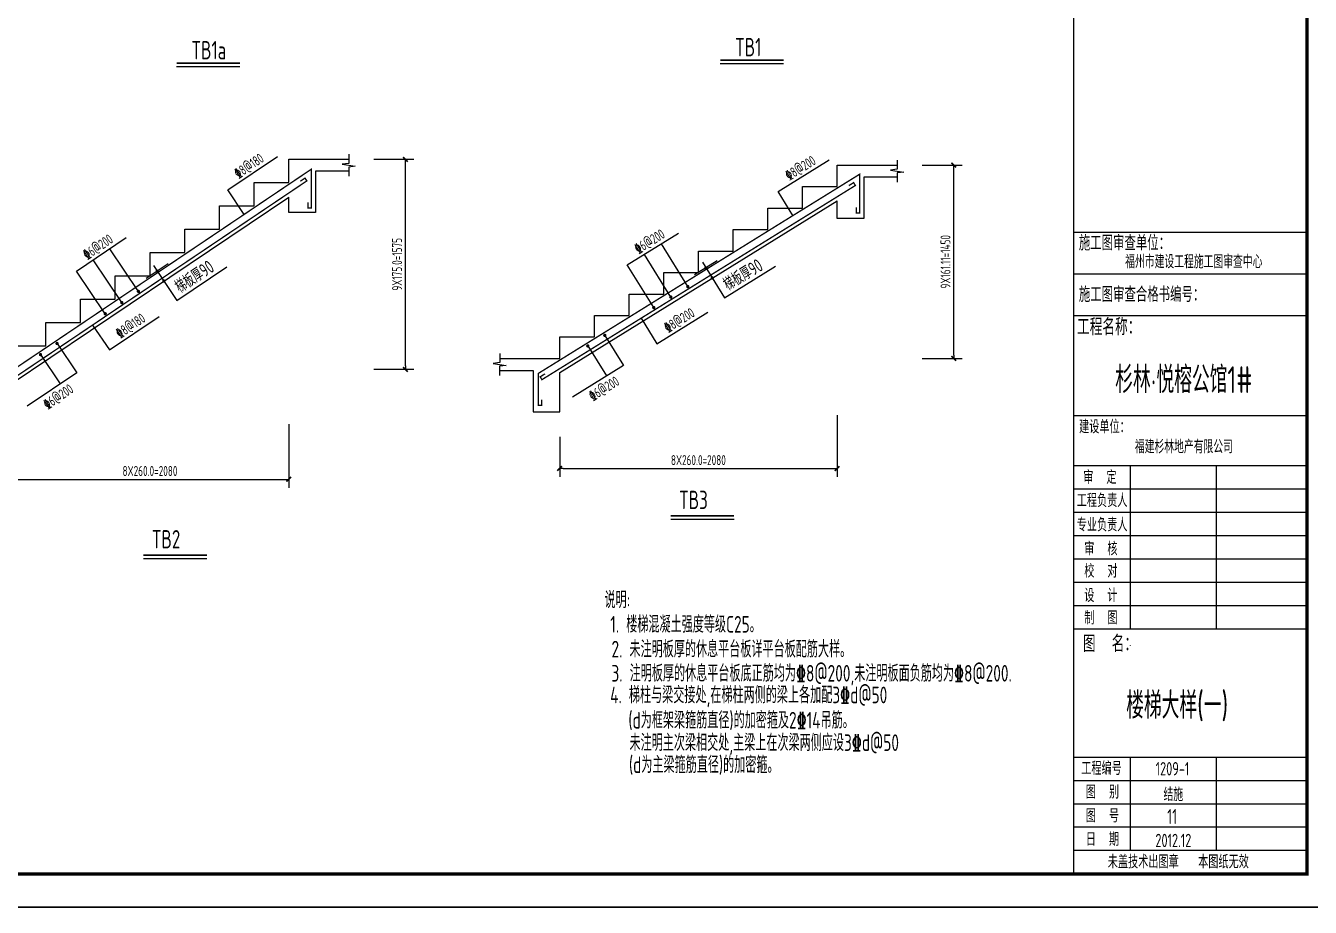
# Model space of a CAD drawing. Extents: x 580289 to 1106878, y -144605 to 78052.
# Drawn here: x 798485 to 837009, y -144391 to -117945 of the extents above; entities that cross this region are included whole.
import ezdxf
from ezdxf.enums import TextEntityAlignment as Align

# ---------------------------------------------------------------- set-up
doc = ezdxf.new("R2010")
doc.units = 0
doc.header["$LTSCALE"] = 100
doc.layers.get('0').update_dxf_attribs({"linetype": 'CONTINUOUS'})
doc.layers.get('Defpoints').update_dxf_attribs({"linetype": 'CONTINUOUS'})
for name, color, linetype in [('STAIR', 2, 'CONTINUOUS'), ('TEXT', 2, 'CONTINUOUS'), ('T图框', 7, 'CONTINUOUS'), ('图框', 254, 'CONTINUOUS')]:
    doc.layers.add(name, color=color, linetype=linetype)
doc.styles.add('HZ', font='tssdeng.shx', dxfattribs={"width": 0.7, "bigfont": 'tssdchn.shx'})
doc.styles.add('HZTXT2', font='tssdeng.shx', dxfattribs={"width": 0.7, "bigfont": 'tssdchn.shx'})
doc.styles.get("Standard").update_dxf_attribs({"font": 'tssdeng.shx', "width": 0.7, "bigfont": 'tssdchn.shx'})
doc.styles.add('TSSD_Dimension', font='Tssdeng.shx', dxfattribs={"width": 0.7, "bigfont": 'tssdchn.shx'})
doc.dimstyles.new('TSSD_100_100$0', dxfattribs={"dimtxt": 300, "dimasz": 100, "dimexe": 250, "dimexo": 250, "dimgap": 100, "dimtad": 1, "dimdec": 0, "dimzin": 0, "dimdsep": 46, "dimtxsty": 'TSSD_Dimension', "dimblk": '_TSDBK', "dimblk1": '_TSDBK', "dimblk2": '_TSDBK', "dimsah": 1, "dimcen": 0, "dimclrt": 7, "dimadec": 0, "dimazin": 0, "dimtfac": 1, "dimtdec": 0, "dimtix": 1, "dimtmove": 2, "dimatfit": 3, "dimldrblk": '_TSDBK', "dimfxl": 1, "dimtolj": 1, "dimtzin": 0, "dimarcsym": 0})

# ---------------------------------------------------------------- blocks, each defined once
blk = doc.blocks.new('A$C72C84CBD')
at = {"layer": '图框', "color": 0}
for p, q in [((76100, 1000), (76100, 58400)), ((76100, 20254), (83100, 20254)), ((76100, 19004), (83100, 19004)), ((76100, 17754), (83100, 17754)), ((76100, 14754), (83100, 14754)), ((76100, 13254), (83100, 13254)), ((77791, 13254), (77791, 8354)), ((80377, 13254), (80377, 8354)), ((76100, 12554), (83100, 12554)), ((76100, 11854), (83100, 11854)), ((76100, 11154), (83100, 11154)), ((76100, 10454), (83100, 10454)), ((76100, 9754), (83100, 9754)), ((76100, 9054), (83100, 9054)), ((76100, 8354), (83100, 8354)), ((77791, 7859), (77791, 7854)), ((76100, 4500), (83100, 4500)), ((77791, 4500), (77791, 1700)), ((80377, 4500), (80377, 1700)), ((76100, 3800), (83100, 3800)), ((76100, 3100), (83100, 3100)), ((83100, 3459), (83100, 2400)), ((83100, 2400), (76100, 2400)), ((83100, 1700), (76100, 1700))]:
    blk.add_line(p, q, dxfattribs=at)
for points in [[(0, 0), (0, 59400), (84100, 59400), (84100, 0)], [(0, 0), (84100, 0), (84100, 59400), (0, 59400)]]:
    blk.add_lwpolyline(points, close=True, dxfattribs=at)
at = {"layer": '图框', "color": 0, "const_width": 100}
blk.add_lwpolyline([(2500, 1000), (83100, 1000), (83100, 58400), (2500, 58400)], close=True, dxfattribs=at)
at = {"layer": '图框', "color": 0, "style": 'HZTXT2', "width": 0.8}
for s, height, p in [('施工图审查单位：', 450, (77622, 19953)), ('施工图审查合格书编号：', 450, (78136, 18409)), ('工程名称：', 500, (77151, 17437)), ('建设单位：', 400, (77022, 14436)), ('审  定', 400, (76886, 12921)), ('工程负责人', 400, (76952, 12224)), ('专业负责人', 400, (76952, 11495)), ('审  核', 400, (76915, 10777)), ('校  对', 400, (76916, 10109)), ('设  计', 400, (76915, 9376)), ('制  图', 400, (76915, 8703)), ('图  名：', 500, (77188, 7934)), ('工程编号', 400, (76935, 4192)), ('图  别', 400, (76963, 3475)), ('图  号', 400, (76963, 2758)), ('日  期', 400, (76963, 2058)), ('未盖技术出图章   本图纸无效', 400, (79237, 1389))]:
    blk.add_text(s, height=height, dxfattribs=at).set_placement(p, align=Align.MIDDLE)
blk = doc.blocks.new('图框')
at = {"layer": 'T图框', "color": 4}
blk.add_blockref('A$C72C84CBD', (602717, 102744), dxfattribs=at)
at = {"layer": 'T图框', "color": 1, "linetype": 'ByBlock', "style": 'HZ', "width": 0.7}
for s, p in [('福州市建设工程施工图审查中心', (682420, 122134)), ('福建杉林地产有限公司', (682122, 116580))]:
    blk.add_text(s, height=400, dxfattribs=at).set_placement(p, align=Align.MIDDLE)
at = {"layer": 'T图框', "linetype": 'ByBlock', "style": 'HZ', "width": 0.7}
for s, p in [('1209-1', (681780, 106900)), ('结施', (681805, 106149)), ('2012.12', (681805, 104749))]:
    blk.add_text(s, height=400, dxfattribs=at).set_placement(p, align=Align.MIDDLE)
blk = doc.blocks.new('_TSDBK')
blk.add_line((-1, 0), (0, 0))
at = {"const_width": 0.5}
blk.add_lwpolyline([(-0.7, -0.7), (0.7, 0.7)], dxfattribs=at)
blk = doc.blocks.new('*D1223')
at = {"layer": 'Defpoints', "color": 0}
for p in [(808673, -121953), (809873, -121953), (808673, -128253)]:
    blk.add_point(p, dxfattribs=at)
at = {"layer": 'STAIR', "color": 0, "lineweight": -2}
for p, q in [((808923, -121953), (810123, -121953)), ((809873, -128153), (809873, -122053)), ((808923, -128253), (810123, -128253))]:
    blk.add_line(p, q, dxfattribs=at)
at = {"layer": 'STAIR', "color": 0, "lineweight": -2, "xscale": 100, "yscale": 100, "zscale": 100}
for p, rotation in [((809873, -121953), 90), ((809873, -128253), 270)]:
    blk.add_blockref('_TSDBK', p, dxfattribs=dict(at, rotation=rotation))
at = {"layer": 'STAIR', "color": 7, "insert": (809623, -125103), "char_height": 300, "attachment_point": 5, "rotation": 90, "style": 'TSSD_Dimension'}
blk.add_mtext('\\A1;9X175.0=1575', dxfattribs=at)
blk = doc.blocks.new('*D1224')
at = {"layer": 'Defpoints', "color": 0}
for p in [(806373, -129653), (798053, -130353), (806373, -131553)]:
    blk.add_point(p, dxfattribs=at)
at = {"layer": 'STAIR', "color": 0, "lineweight": -2}
for p, q in [((806373, -129903), (806373, -131803)), ((798053, -130603), (798053, -131803)), ((798153, -131553), (806273, -131553))]:
    blk.add_line(p, q, dxfattribs=at)
at = {"layer": 'STAIR', "color": 0, "lineweight": -2, "xscale": 100, "yscale": 100, "zscale": 100, "rotation": 180}
blk.add_blockref('_TSDBK', (798053, -131553), dxfattribs=at)
at = {"layer": 'STAIR', "color": 0, "lineweight": -2, "xscale": 100, "yscale": 100, "zscale": 100}
blk.add_blockref('_TSDBK', (806373, -131553), dxfattribs=at)
at = {"layer": 'STAIR', "color": 7, "insert": (802213, -131303), "char_height": 300, "attachment_point": 5, "style": 'TSSD_Dimension'}
blk.add_mtext('\\A1;8X260.0=2080', dxfattribs=at)
blk = doc.blocks.new('*D1225')
at = {"layer": 'Defpoints', "color": 0}
for p in [(825119, -122127), (826319, -122127), (825119, -127927)]:
    blk.add_point(p, dxfattribs=at)
at = {"layer": 'STAIR', "color": 0, "lineweight": -2}
for p, q in [((825369, -122127), (826569, -122127)), ((826319, -127827), (826319, -122227)), ((825369, -127927), (826569, -127927))]:
    blk.add_line(p, q, dxfattribs=at)
at = {"layer": 'STAIR', "color": 0, "lineweight": -2, "xscale": 100, "yscale": 100, "zscale": 100}
for p, rotation in [((826319, -122127), 90), ((826319, -127927), 270)]:
    blk.add_blockref('_TSDBK', p, dxfattribs=dict(at, rotation=rotation))
at = {"layer": 'STAIR', "color": 7, "insert": (826069, -125027), "char_height": 300, "attachment_point": 5, "rotation": 90, "style": 'TSSD_Dimension'}
blk.add_mtext('\\A1;9X161.11=1450', dxfattribs=at)
blk = doc.blocks.new('*D1226')
at = {"layer": 'Defpoints', "color": 0}
for p in [(822819, -129383), (814499, -130027), (822819, -131227)]:
    blk.add_point(p, dxfattribs=at)
at = {"layer": 'STAIR', "color": 0, "lineweight": -2}
for p, q in [((822819, -129633), (822819, -131477)), ((814499, -130277), (814499, -131477)), ((814599, -131227), (822719, -131227))]:
    blk.add_line(p, q, dxfattribs=at)
at = {"layer": 'STAIR', "color": 0, "lineweight": -2, "xscale": 100, "yscale": 100, "zscale": 100, "rotation": 180}
blk.add_blockref('_TSDBK', (814499, -131227), dxfattribs=at)
at = {"layer": 'STAIR', "color": 0, "lineweight": -2, "xscale": 100, "yscale": 100, "zscale": 100}
blk.add_blockref('_TSDBK', (822819, -131227), dxfattribs=at)
at = {"layer": 'STAIR', "color": 7, "insert": (818659, -130977), "char_height": 300, "attachment_point": 5, "style": 'TSSD_Dimension'}
blk.add_mtext('\\A1;8X260.0=2080', dxfattribs=at)

msp = doc.modelspace()

# ---------------------------------------------------------------- linework, layer by layer
at = {"layer": 'STAIR', "color": 4}
for p, q in [((803009.2, -119174.1), (804909.2, -119174.1)), ((819313.4, -119082.8), (821213.4, -119082.8)), ((817830, -132744.1), (819730, -132744.1)), ((802018, -133925), (803918, -133925))]:
    msp.add_line(p, q, dxfattribs=at)
at = {"layer": 'STAIR'}
for p, q in [((806373.4, -122652.7), (806373.4, -121952.7)), ((806373.4, -121952.7), (808173.4, -121952.7)), ((808173.4, -122312.7), (807173.4, -122312.7)), ((807173.4, -122312.7), (807173.4, -123552.7)), ((822819.5, -122771.7), (822819.5, -122127.3)), ((822819.5, -122127.3), (824619.5, -122127.3)), ((824619.5, -122487.3), (823619.5, -122487.3)), ((823619.5, -122487.3), (823619.5, -123727.3)), ((805333.4, -123352.7), (805333.4, -122652.7)), ((805333.4, -122652.7), (806373.4, -122652.7)), ((821779.5, -123416.2), (821779.5, -122771.7)), ((821779.5, -122771.7), (822819.5, -122771.7)), ((798053.4, -128686.6), (806373.4, -123086.6)), ((806373.4, -123552.7), (806373.4, -123086.6)), ((814499.5, -128350.7), (822819.5, -123195.2)), ((822819.5, -123727.3), (822819.5, -123195.2)), ((804293.4, -124052.7), (804293.4, -123352.7)), ((804293.4, -123352.7), (805333.4, -123352.7)), ((807173.4, -123552.7), (806373.4, -123552.7)), ((820739.5, -124060.6), (820739.5, -123416.2)), ((820739.5, -123416.2), (821779.5, -123416.2)), ((823619.5, -123727.3), (822819.5, -123727.3)), ((803253.4, -124752.7), (803253.4, -124052.7)), ((803253.4, -124052.7), (804293.4, -124052.7)), ((819699.5, -124705), (819699.5, -124060.6)), ((819699.5, -124060.6), (820739.5, -124060.6)), ((801866, -125915.5), (801005.7, -124637.4)), ((802213.4, -125452.7), (802213.4, -124752.7)), ((802213.4, -124752.7), (803253.4, -124752.7)), ((817831.9, -126085.8), (817037.7, -124804.1)), ((818342, -125769.7), (817547.8, -124488.1)), ((818659.5, -125349.5), (818659.5, -124705)), ((818659.5, -124705), (819699.5, -124705)), ((801368.2, -126250.6), (800507.9, -124972.4)), ((802760.2, -125084.6), (802096.5, -125531.3)), ((819225.9, -124998.5), (818545.8, -125419.9)), ((801173.4, -126152.7), (801173.4, -125452.7)), ((801173.4, -125452.7), (802213.4, -125452.7)), ((817619.5, -125993.9), (817619.5, -125349.5)), ((817619.5, -125349.5), (818659.5, -125349.5)), ((800133.4, -126852.7), (800133.4, -126152.7)), ((800133.4, -126152.7), (801173.4, -126152.7)), ((816579.5, -126638.4), (816579.5, -125993.9)), ((816579.5, -125993.9), (817619.5, -125993.9)), ((815539.5, -127282.8), (815539.5, -126638.4)), ((815539.5, -126638.4), (816579.5, -126638.4)), ((799093.4, -127552.7), (799093.4, -126852.7)), ((799093.4, -126852.7), (800133.4, -126852.7)), ((814499.5, -127927.2), (814499.5, -127282.8)), ((814499.5, -127282.8), (815539.5, -127282.8)), ((798053.4, -127552.7), (799093.4, -127552.7)), ((798929.5, -127812.5), (799521.4, -128691.8)), ((815342.2, -127550.9), (815900.5, -128452)), ((812699.5, -127927.2), (814499.5, -127927.2)), ((812699.5, -128287.2), (813699.5, -128287.2)), ((813699.5, -128287.2), (813699.5, -129527.2)), ((814499.5, -129527.2), (814499.5, -128350.7)), ((813699.5, -129527.2), (814499.5, -129527.2))]:
    msp.add_line(p, q, dxfattribs=at)
at = {"layer": 'STAIR', "color": 4, "const_width": 50}
for points in [[(819313.4, -118982.8), (821213.4, -118982.8)], [(803009.2, -119074.1), (804909.2, -119074.1)], [(817830, -132644.1), (819730, -132644.1)], [(802018, -133825), (803918, -133825)]]:
    msp.add_lwpolyline(points, dxfattribs=at)
at = {"layer": 'STAIR'}
for points in [[(805038.9, -123604.6), (804547.1, -122874), (806040.4, -121868.9)], [(808173.4, -121802.7), (808173.4, -122075.7), (807975, -122100.7), (808370, -122163.3), (808171.6, -122188.4), (808171.6, -122461.4)], [(821495.4, -123639.8), (821048.9, -122919.1), (822578.9, -121971)], [(824619.5, -121977.3), (824619.5, -122250.3), (824421, -122275.3), (824816.1, -122337.9), (824617.7, -122363), (824617.7, -122636)], [(800870.5, -126585.6), (800010.2, -125307.4), (801503.4, -124302.3)], [(817321.9, -126401.8), (816527.7, -125120.1), (818057.8, -124172)], [(802316.7, -125142), (803020.2, -126187.3), (804513.5, -125182.2)], [(818780.5, -125039.2), (819444.2, -126110.2), (820974.2, -125162.1)], [(800493.5, -126923.6), (800996.1, -127670.3), (802489.3, -126665.2)], [(816942.8, -126719.1), (817416.9, -127484.1), (818946.9, -126536)], [(799427.2, -127477.4), (800019.1, -128356.8), (798525.8, -129361.9)], [(815852.2, -127234.9), (816410.5, -128135.9), (814880.5, -129084)], [(812699.5, -127777.2), (812699.5, -128050.2), (812501, -128075.3), (812896.1, -128137.9), (812697.7, -128162.9), (812697.7, -128435.9)]]:
    msp.add_lwpolyline(points, dxfattribs=at)
at = {"layer": 'STAIR', "color": 2, "const_width": 40}
for points in [[(806947.5, -123242.6), (806947.5, -123412.6), (807047.5, -123412.6), (807047.5, -122252.6), (804536.7, -123942.6), (799880.3, -127076), (797409.7, -128738.9), (797409.7, -129698.9), (797509.7, -129698.9), (797509.7, -129528.9)], [(823396.8, -123389.6), (823396.8, -123559.6), (823496.8, -123559.6), (823496.8, -122399.6), (820995.1, -123949.8), (816320.1, -126850.9), (813856.3, -128377.5), (813856.3, -129337.5), (813956.3, -129337.5), (813956.3, -129167.5)]]:
    msp.add_lwpolyline(points, dxfattribs=at)
at = {"layer": 'STAIR', "const_width": 40}
for points in [[(797602.7, -128748.8), (797461.7, -128843.8), (797517.5, -128926.7), (806917.5, -122599.8), (806861.7, -122516.8), (806720.7, -122611.8)], [(814058.6, -128388.6), (813914.1, -128478.2), (813966.8, -128563.2), (823366.8, -122738.4), (823314.1, -122653.4), (823169.6, -122743)]]:
    msp.add_lwpolyline(points, dxfattribs=at)
at = {"layer": 'STAIR', "const_width": 50}
for points in [[(818860.8, -125209.2, 1), (818910.8, -125209.2, 1)], [(802403.4, -125308, 1), (802453.4, -125308, 1)], [(802604.4, -125606.6, 1), (802654.4, -125606.6, 1)], [(819050.5, -125515.2, 1), (819100.5, -125515.2, 1)], [(801841, -125915.5, 1), (801891, -125915.5, 1)], [(818317, -125769.7, 1), (818367, -125769.7, 1)], [(801343.2, -126250.6, 1), (801393.2, -126250.6, 1)], [(817296.9, -126401.8, 1), (817346.9, -126401.8, 1)], [(817806.9, -126085.8, 1), (817856.9, -126085.8, 1)], [(800845.5, -126585.6, 1), (800895.5, -126585.6, 1)], [(799402.2, -127477.4, 1), (799452.2, -127477.4, 1)], [(815317.2, -127550.9, 1), (815367.2, -127550.9, 1)], [(815827.2, -127234.9, 1), (815877.2, -127234.9, 1)], [(798904.5, -127812.5, 1), (798954.5, -127812.5, 1)]]:
    msp.add_lwpolyline(points, format="xyb", close=True, dxfattribs=at)

# ---------------------------------------------------------------- block references
at = {"layer": 'T图框'}
msp.add_blockref('图框', (151096.5, -247134.4), dxfattribs=at)

# ---------------------------------------------------------------- texts
at = {"color": 4, "width": 0.7}
msp.add_text('杉林·悦榕公馆1#', height=800, dxfattribs=at).set_placement((833214.7, -128519.6), align=Align.MIDDLE)
at = {"layer": 'STAIR', "color": 4, "width": 0.7}
for s, p in [('TB1a', (803455.1, -118954.7)), ('TB1', (819759.4, -118863.4)), ('TB3', (818080, -132444.1)), ('TB2', (802268, -133625))]:
    msp.add_text(s, height=550, dxfattribs=at).set_placement(p)
at = {"layer": 'STAIR', "width": 0.7}
for s, height, rotation, p in [('\x848@180', 300, 33.94359, (804864.6, -122539.8)), ('\x848@200', 300, 31.78458, (821378.7, -122597.1)), ('\x846@200', 300, 33.94359, (800327.6, -124973.2)), ('\x846@200', 300, 31.78458, (816857.6, -124798.1)), ('梯板厚90', 400, 33.94359, (803130.3, -125992.7)), ('梯板厚90', 400, 31.78458, (819561.5, -125919.9)), ('\x848@180', 300, 33.94359, (801313.6, -127336.1)), ('\x848@200', 300, 31.78458, (817746.7, -127162.1)), ('\x846@200', 300, 31.78458, (815489.5, -129212.5)), ('\x846@200', 300, 33.94359, (799139.3, -129467.3))]:
    msp.add_text(s, height=height, rotation=rotation, dxfattribs=at).set_placement(p)
at = {"layer": 'TEXT', "width": 0.7}
for s, height, p in [('说明:', 500, (815842.7, -135418.4)), ('1. 楼梯混凝土强度等级C25。', 500, (816017.5, -136152.6)), ('2. 未注明板厚的休息平台板详平台板配筋大样。', 500, (816053, -136896.7)), ('3. 注明板厚的休息平台板底正筋均为\x848@200,未注明板面负筋均为\x848@200.', 500, (816051.7, -137620.5, 2763.3)), ('4. 梯柱与梁交接处,在梯柱两侧的梁上各加配3\x84d@50', 500, (816013.9, -138271.1, 2072.5)), ('(d为框架梁箍筋直径)的加密箍及2\x8414吊筋。', 500, (816558.9, -139028.2, 2072.5)), ('未注明主次梁相交处,主梁上在次梁两侧应设3\x84d@50', 500, (816593.7, -139701.9, 2072.5)), ('(d为主梁箍筋直径)的加密箍。', 500, (816577, -140364.8, 2072.5)), ('11', 450, (832715.8, -141892))]:
    msp.add_text(s, height=height, dxfattribs=at).set_placement(p)
at = {"layer": 'TEXT', "text_generation_flag": 6, "width": 0.7}
msp.add_text('楼梯大样(一)', height=800, rotation=180, dxfattribs=at).set_placement((831487.6, -138731.8))

# ---------------------------------------------------------------- dimensions: what is measured, and where the dimension line sits
at = {"layer": 'STAIR'}
for base, p1, p2, text, picture, middle in [((809873.4, -121952.7), (808673.4, -128252.7), (808673.4, -121952.7), '9X175.0=1575', '*D1223', (809623.4, -125102.7)), ((826319.5, -122127.3), (825119.5, -127927.2), (825119.5, -122127.3), '9X161.11=1450', '*D1225', (826069.5, -125027.3))]:
    dim = msp.add_linear_dim(base=base, p1=p1, p2=p2, angle=90, text=text, dimstyle='TSSD_100_100$0', dxfattribs=at)
    dim.commit()
    dim.dimension.update_dxf_attribs({"geometry": picture, "text_midpoint": middle})
for base, p1, p2, picture, middle in [((822819.5, -131227.2), (814499.5, -130027.2), (822819.5, -129382.8), '*D1226', (818659.5, -130977.2)), ((806373.4, -131552.7), (798053.4, -130352.7), (806373.4, -129652.7), '*D1224', (802213.4, -131302.7))]:
    dim = msp.add_linear_dim(base=base, p1=p1, p2=p2, text='8X260.0=2080', dimstyle='TSSD_100_100$0', dxfattribs=at)
    dim.commit()
    dim.dimension.update_dxf_attribs({"geometry": picture, "text_midpoint": middle})

doc.saveas('drawing.dxf')
